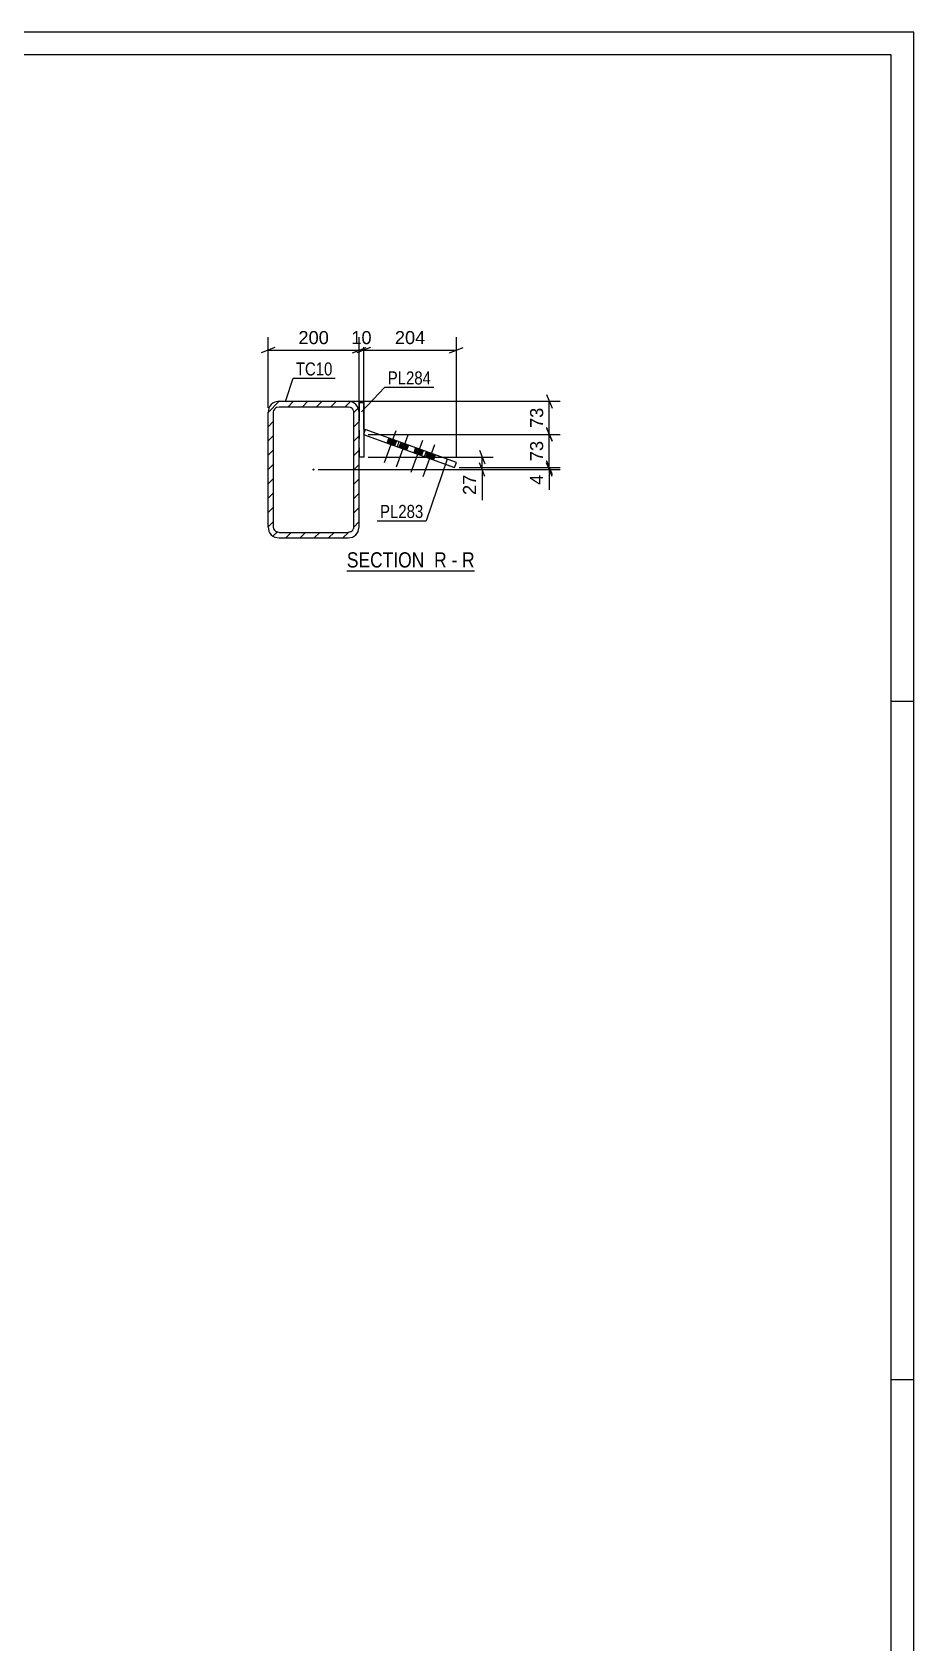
# Model space of a CAD drawing. Header units: millimetres. Extents: x -213 to 628, y -260 to 334.
# Drawn here: x 434.4 to 628, y -20.1 to 333.6 of the extents above; entities that cross this region are included whole.
import ezdxf

# ---------------------------------------------------------------- set-up
doc = ezdxf.new("R2010")
doc.units = ezdxf.units.MM
doc.linetypes.add('DXK_LINE_DOT2', pattern=[3.9198, 1.9599, -1.9599])
doc.linetypes.add('DXK_LINE_DOT3', pattern=[5.9187, 2.979, -0.9799, 0.9799, -0.9799])
doc.styles.add('Arial', font='ARIAL.TTF', dxfattribs={"height": 0.2})
doc.styles.add('Arial Narrow', font='ARIALN.TTF', dxfattribs={"height": 0.2})

# ---------------------------------------------------------------- blocks, each defined once
blk = doc.blocks.new('Unknown-284856391-1134')
at = {"color": 5, "linetype": 'Continuous'}
for p, q in [((628.03, 333.65), (-212.97, 333.65)), ((628.03, -260.35), (628.03, 333.65)), ((623.03, 328.65), (-207.97, 328.65)), ((623.03, -255.35), (623.03, 328.65)), ((628.03, 186.65), (623.03, 186.65)), ((628.03, 37.65), (623.03, 37.65))]:
    blk.add_line(p, q, dxfattribs=at)
blk = doc.blocks.new('Unknown-284856391-20 - 14245')
at = {"color": 6, "linetype": 'Continuous'}
blk.add_line((503.53, 215.34), (531.6, 215.34), dxfattribs=at)
at = {"color": 0, "linetype": 'Continuous'}
blk.add_wipeout([(521.64, 216.09), (521.64, 219.59), (503.53, 219.59), (503.53, 216.09)], dxfattribs=at)
at = {"color": 7, "linetype": 'Continuous', "style": 'Arial Narrow'}
blk.add_text('SECTION ', height=3.34, dxfattribs=at).set_placement((503.53, 216.09))
at = {"color": 0, "linetype": 'Continuous'}
blk.add_wipeout([(525.46, 216.09), (525.46, 219.59), (522.69, 219.59), (522.69, 216.09)], dxfattribs=at)
blk.add_wipeout([(527.78, 216.09), (527.78, 219.59), (526.51, 219.59), (526.51, 216.09)], dxfattribs=at)
at = {"color": 7, "linetype": 'Continuous', "style": 'Arial Narrow'}
blk.add_text('R', height=3.34, dxfattribs=at).set_placement((522.69, 216.09))
at = {"color": 0, "linetype": 'Continuous'}
blk.add_wipeout([(531.6, 216.09), (531.6, 219.59), (528.83, 219.59), (528.83, 216.09)], dxfattribs=at)
at = {"color": 7, "linetype": 'Continuous', "style": 'Arial Narrow'}
for s, p in [('R', (528.83, 216.09)), ('-', (526.51, 216.09))]:
    blk.add_text(s, height=3.34, dxfattribs=at).set_placement(p)
blk = doc.blocks.new('Part-284856391-14246 - 14245')
at = {"linetype": 'Continuous'}
h = blk.add_hatch(dxfattribs=at)
h.set_pattern_fill('', scale=0.7, style=0, pattern_type=0)
h.set_pattern_definition([(45, (506.0524, 251.1128), (-1.57154, 1.57154), [])])
h.paths.add_polyline_path([(506.24, 250.19), (506.05, 251.11), (505.53, 251.89), (504.75, 252.41), (503.84, 252.59), (488.64, 252.59), (487.72, 252.41), (486.94, 251.89), (486.42, 251.11), (486.24, 250.19), (486.24, 224.99), (486.42, 224.08), (486.94, 223.3), (487.72, 222.78), (488.64, 222.59), (503.84, 222.59), (504.75, 222.78), (505.53, 223.3), (506.05, 224.08), (506.24, 224.99)])
h.paths.add_polyline_path([(504.94, 224.54), (504.68, 224.15), (504.29, 223.89), (503.84, 223.79), (488.64, 223.79), (488.18, 223.89), (487.79, 224.15), (487.53, 224.54), (487.44, 224.99), (487.44, 250.19), (487.53, 250.65), (487.79, 251.04), (488.18, 251.3), (488.64, 251.39), (503.84, 251.39), (504.29, 251.3), (504.68, 251.04), (504.94, 250.65), (505.04, 250.19), (505.04, 224.99)])
blk.add_hatch(color=246, dxfattribs=at).paths.add_polyline_path([(496.24, 237.49, -1), (496.24, 237.69, -1)])
at = {"color": 2, "linetype": 'Continuous'}
for p, q in [((488.64, 252.59), (487.72, 252.41)), ((488.18, 251.3), (488.64, 251.39)), ((488.64, 252.59), (503.84, 252.59)), ((488.64, 251.39), (503.84, 251.39)), ((504.75, 252.41), (503.84, 252.59)), ((503.84, 251.39), (504.29, 251.3)), ((486.42, 251.11), (486.24, 250.19)), ((486.24, 224.99), (486.24, 250.19)), ((487.44, 250.19), (487.53, 250.65)), ((487.44, 224.99), (487.44, 250.19)), ((504.94, 250.65), (505.04, 250.19)), ((505.04, 224.99), (505.04, 250.19)), ((506.24, 250.19), (506.05, 251.11)), ((506.24, 224.99), (506.24, 250.19)), ((486.24, 224.99), (486.42, 224.08)), ((487.53, 224.54), (487.44, 224.99)), ((488.64, 223.79), (488.18, 223.89)), ((488.64, 223.79), (503.84, 223.79)), ((504.29, 223.89), (503.84, 223.79)), ((505.04, 224.99), (504.94, 224.54)), ((506.05, 224.08), (506.24, 224.99)), ((487.72, 222.78), (488.64, 222.59)), ((488.64, 222.59), (503.84, 222.59)), ((503.84, 222.59), (504.75, 222.78))]:
    blk.add_line(p, q, dxfattribs=at)
at = {"color": 7, "linetype": 'DXK_LINE_DOT3'}
blk.add_line((496.24, 237.59), (496.24, 237.59), dxfattribs=at)
at = {"color": 246, "linetype": 'DXK_LINE_DOT2'}
blk.add_line((496.24, 237.59), (496.24, 237.59), dxfattribs=at)
at = {"color": 246, "linetype": 'Continuous'}
blk.add_circle((496.24, 237.59), 0.1, dxfattribs=at)
at = {"color": 2, "linetype": 'Continuous'}
for centre, radius, start, end in [((488.64, 250.19), 2.4, 112.5, 157.5), ((488.64, 250.19), 1.2, 112.5, 157.5), ((503.84, 250.19), 1.2, 22.5, 67.5), ((503.84, 250.19), 2.4, 22.5, 67.5), ((488.64, 224.99), 2.4, 202.5, 247.5), ((488.64, 224.99), 1.2, 202.5, 247.5), ((503.84, 224.99), 1.2, 292.5, 337.5), ((503.84, 224.99), 2.4, 292.5, 337.5)]:
    blk.add_arc(centre, radius, start, end, dxfattribs=at)
blk = doc.blocks.new('Part-284856391-14304 - 14245')
at = {"color": 2, "linetype": 'Continuous'}
for p, q in [((506.24, 252.34), (507.24, 252.34)), ((506.24, 252.34), (506.24, 250.19)), ((507.24, 252.34), (507.24, 240.34)), ((507.24, 240.34), (506.24, 240.34))]:
    blk.add_line(p, q, dxfattribs=at)
at = {"color": 7, "linetype": 'DXK_LINE_DOT2'}
blk.add_line((506.24, 250.19), (506.24, 240.34), dxfattribs=at)
blk = doc.blocks.new('Part-284856391-14319 - 14245')
at = {"color": 2, "linetype": 'Continuous'}
for p, q in [((507.59, 246.43), (507.18, 245.31)), ((507.18, 245.31), (527.2, 238.02)), ((527.61, 239.15), (507.59, 246.43)), ((520.59, 240.43), (521.01, 241.55)), ((527.2, 238.02), (527.61, 239.15))]:
    blk.add_line(p, q, dxfattribs=at)
at = {"color": 7, "linetype": 'DXK_LINE_DOT2'}
blk.add_line((514.97, 243.75), (514.56, 242.62), dxfattribs=at)
blk = doc.blocks.new('Bolt-284856391-14347 - 14245')
at = {"linetype": 'Continuous'}
for points in [[(512.33, 243.43), (514.02, 242.82), (514.43, 243.94), (512.74, 244.56)], [(514.97, 242.47), (516.66, 241.86), (517.07, 242.99), (515.38, 243.6)], [(518.21, 241.29), (519.9, 240.68), (520.31, 241.81), (518.62, 242.42)], [(520.85, 240.33), (522.54, 239.72), (522.95, 240.85), (521.26, 241.46)]]:
    blk.add_hatch(color=1, dxfattribs=at).paths.add_polyline_path(points)
at = {"color": 1, "linetype": 'Continuous'}
for p, q in [((514.27, 246.13), (511.71, 239.08)), ((512.74, 244.56), (512.33, 243.43)), ((516.91, 245.17), (514.34, 238.12)), ((514.43, 243.94), (514.02, 242.82)), ((515.38, 243.6), (514.97, 242.47)), ((517.07, 242.99), (516.66, 241.86)), ((520.15, 243.99), (517.58, 236.94)), ((518.62, 242.42), (518.21, 241.29)), ((520.31, 241.81), (519.9, 240.68)), ((522.79, 243.03), (520.22, 235.99)), ((521.26, 241.46), (520.85, 240.33)), ((522.95, 240.85), (522.54, 239.72))]:
    blk.add_line(p, q, dxfattribs=at)
blk = doc.blocks.new('StraightDimension-284856391-14645 - 14245')
at = {"color": 7, "linetype": 'Continuous'}
for p, q in [((502.63, 252.59), (550.39, 252.59)), ((547.39, 254.09), (548.59, 251.09)), ((547.99, 245.31), (547.99, 252.59)), ((508.18, 245.31), (550.39, 245.31)), ((548.59, 243.81), (547.39, 246.81))]:
    blk.add_line(p, q, dxfattribs=at)
at = {"color": 0}
blk.add_wipeout([(547.24, 251.77), (543.04, 251.77), (543.04, 246.13), (547.24, 246.13)], dxfattribs=at)
at = {"color": 3, "style": 'Arial'}
blk.add_text('73', height=2.865, rotation=90.0002, dxfattribs=at).set_placement((546.64, 246.73))
blk = doc.blocks.new('StraightDimension-284856391-14604 - 14245')
at = {"color": 7, "linetype": 'Continuous'}
for p, q in [((507.24, 246.45), (507.24, 266.65)), ((527.61, 240.15), (527.61, 266.65)), ((508.74, 264.4), (505.74, 263.2)), ((507.24, 263.8), (527.61, 263.8)), ((526.11, 263.2), (529.11, 264.4))]:
    blk.add_line(p, q, dxfattribs=at)
at = {"color": 0}
blk.add_wipeout([(521.36, 264.55), (521.36, 268.75), (513.48, 268.75), (513.48, 264.55)], dxfattribs=at)
at = {"color": 3, "style": 'Arial'}
blk.add_text('204', height=2.865, dxfattribs=at).set_placement((514.08, 265.15))
blk = doc.blocks.new('StraightDimension-284856391-14605 - 14245')
at = {"color": 7, "linetype": 'Continuous'}
for p, q in [((506.24, 251.19), (506.24, 266.65)), ((507.24, 246.45), (507.24, 266.65)), ((504.74, 263.2), (507.74, 264.4)), ((508.74, 264.4), (505.74, 263.2)), ((506.24, 263.8), (507.24, 263.8))]:
    blk.add_line(p, q, dxfattribs=at)
at = {"color": 0}
blk.add_wipeout([(509.56, 264.55), (509.56, 268.75), (503.91, 268.75), (503.91, 264.55)], dxfattribs=at)
at = {"color": 3, "style": 'Arial'}
blk.add_text('10', height=2.865, dxfattribs=at).set_placement((504.51, 265.15))
blk = doc.blocks.new('StraightDimension-284856391-14606 - 14245')
at = {"color": 7, "linetype": 'Continuous'}
for p, q in [((486.24, 251.19), (486.24, 266.65)), ((506.24, 251.19), (506.24, 266.65)), ((487.74, 264.4), (484.74, 263.2)), ((486.24, 263.8), (506.24, 263.8)), ((504.74, 263.2), (507.74, 264.4))]:
    blk.add_line(p, q, dxfattribs=at)
at = {"color": 0}
blk.add_wipeout([(500.17, 264.55), (500.17, 268.75), (492.3, 268.75), (492.3, 264.55)], dxfattribs=at)
at = {"color": 3, "style": 'Arial'}
blk.add_text('200', height=2.865, dxfattribs=at).set_placement((492.9, 265.15))
blk = doc.blocks.new('StraightDimension-284856391-14646 - 14245')
at = {"color": 7, "linetype": 'Continuous'}
for p, q in [((508.18, 245.31), (550.39, 245.31)), ((547.39, 246.81), (548.59, 243.81)), ((547.99, 238.02), (547.99, 245.31)), ((528.2, 238.02), (550.39, 238.02)), ((548.59, 236.52), (547.39, 239.52))]:
    blk.add_line(p, q, dxfattribs=at)
at = {"color": 0}
blk.add_wipeout([(547.24, 244.49), (543.04, 244.49), (543.04, 238.84), (547.24, 238.84)], dxfattribs=at)
at = {"color": 3, "style": 'Arial'}
blk.add_text('73', height=2.865, rotation=90.0002, dxfattribs=at).set_placement((546.64, 239.44))
blk = doc.blocks.new('StraightDimension-284856391-14647 - 14245')
at = {"color": 7, "linetype": 'Continuous'}
for p, q in [((497.24, 237.59), (550.39, 237.59)), ((528.2, 238.02), (550.39, 238.02)), ((547.39, 239.52), (548.59, 236.52)), ((548.59, 236.09), (547.39, 239.09)), ((547.99, 237.59), (547.99, 238.02))]:
    blk.add_line(p, q, dxfattribs=at)
at = {"color": 0}
blk.add_wipeout([(547.24, 237.07), (543.04, 237.07), (543.04, 233.65), (547.24, 233.65)], dxfattribs=at)
at = {"color": 7, "linetype": 'Continuous'}
blk.add_line((547.99, 237.59), (547.99, 233.12), dxfattribs=at)
blk.add_line((547.99, 237.59), (547.99, 233.12), dxfattribs=at)
at = {"color": 3, "style": 'Arial'}
blk.add_text('4', height=2.87, rotation=90.0002, dxfattribs=at).set_placement((546.64, 234.25))
blk = doc.blocks.new('StraightDimension-284856391-14673 - 14245')
at = {"color": 7, "linetype": 'Continuous'}
for p, q in [((532.65, 241.84), (533.85, 238.84)), ((497.24, 237.59), (535.65, 237.59)), ((508.24, 240.34), (535.65, 240.34)), ((533.85, 236.09), (532.65, 239.09)), ((533.25, 237.59), (533.25, 240.34))]:
    blk.add_line(p, q, dxfattribs=at)
at = {"color": 0}
blk.add_wipeout([(532.5, 237.07), (528.3, 237.07), (528.3, 231.42), (532.5, 231.42)], dxfattribs=at)
at = {"color": 7, "linetype": 'Continuous'}
blk.add_line((533.25, 237.59), (533.25, 230.9), dxfattribs=at)
blk.add_line((533.25, 237.59), (533.25, 230.9), dxfattribs=at)
at = {"color": 3, "style": 'Arial'}
blk.add_text('27', height=2.865, rotation=90.0002, dxfattribs=at).set_placement((531.9, 232.02))
blk = doc.blocks.new('Mark-284856391-14691 - 14245')
at = {"color": 0}
blk.add_wipeout([(520.32, 226.96), (520.32, 229.96), (510.82, 229.96), (510.82, 226.96)], dxfattribs=at)
blk.add_wipeout([(520.32, 226.96), (520.32, 229.96), (510.82, 229.96), (510.82, 226.96)], dxfattribs=at)
at = {"color": 30, "linetype": 'Continuous'}
for p in [(525.58, 239.89), (510.22, 226.36)]:
    blk.add_line(p, (520.92, 226.36), dxfattribs=at)
at = {"color": 3, "style": 'Arial Narrow'}
blk.add_text('PL283', height=2.863, dxfattribs=at).set_placement((510.82, 226.96))
blk = doc.blocks.new('Mark-284856391-14688 - 14245')
at = {"color": 0}
blk.add_wipeout([(522.02, 256.29), (522.02, 259.29), (512.51, 259.29), (512.51, 256.29)], dxfattribs=at)
blk.add_wipeout([(522.02, 256.29), (522.02, 259.29), (512.51, 259.29), (512.51, 256.29)], dxfattribs=at)
at = {"color": 30, "linetype": 'Continuous'}
for p, q in [((506.77, 250.3), (511.91, 255.69)), ((511.91, 255.69), (522.62, 255.69))]:
    blk.add_line(p, q, dxfattribs=at)
at = {"color": 3, "style": 'Arial Narrow'}
blk.add_text('PL284', height=2.863, dxfattribs=at).set_placement((512.51, 256.29))
blk = doc.blocks.new('Mark-284856391-14685 - 14245')
at = {"color": 0}
blk.add_wipeout([(500.37, 258.26), (500.37, 261.26), (492.33, 261.26), (492.33, 258.26)], dxfattribs=at)
blk.add_wipeout([(500.37, 258.26), (500.37, 261.26), (492.33, 261.26), (492.33, 258.26)], dxfattribs=at)
at = {"color": 30, "linetype": 'Continuous'}
for p, q in [((490.06, 252.54), (491.73, 257.66)), ((491.73, 257.66), (500.97, 257.66))]:
    blk.add_line(p, q, dxfattribs=at)
at = {"color": 3, "style": 'Arial Narrow'}
blk.add_text('TC10', height=2.863, dxfattribs=at).set_placement((492.33, 258.26))

msp = doc.modelspace()

# ---------------------------------------------------------------- block references
for name in ['Unknown-284856391-1134', 'Part-284856391-14246 - 14245', 'Part-284856391-14304 - 14245', 'Part-284856391-14319 - 14245', 'Bolt-284856391-14347 - 14245']:
    msp.add_blockref(name, (0, 0))

# ---------------------------------------------------------------- next in the draw order: block references
for name in ['StraightDimension-284856391-14645 - 14245', 'Unknown-284856391-20 - 14245']:
    msp.add_blockref(name, (0, 0))

# ---------------------------------------------------------------- next in the draw order: block references
msp.add_blockref('StraightDimension-284856391-14604 - 14245', (0, 0))

# ---------------------------------------------------------------- next in the draw order: block references
msp.add_blockref('StraightDimension-284856391-14605 - 14245', (0, 0))

# ---------------------------------------------------------------- next in the draw order: block references
for name in ['StraightDimension-284856391-14606 - 14245', 'StraightDimension-284856391-14646 - 14245']:
    msp.add_blockref(name, (0, 0))

# ---------------------------------------------------------------- next in the draw order: block references
for name in ['Mark-284856391-14685 - 14245', 'Mark-284856391-14688 - 14245', 'StraightDimension-284856391-14647 - 14245']:
    msp.add_blockref(name, (0, 0))

# ---------------------------------------------------------------- next in the draw order: block references
msp.add_blockref('StraightDimension-284856391-14673 - 14245', (0, 0))

# ---------------------------------------------------------------- next in the draw order: block references
msp.add_blockref('Mark-284856391-14691 - 14245', (0, 0))

doc.saveas('drawing.dxf')
